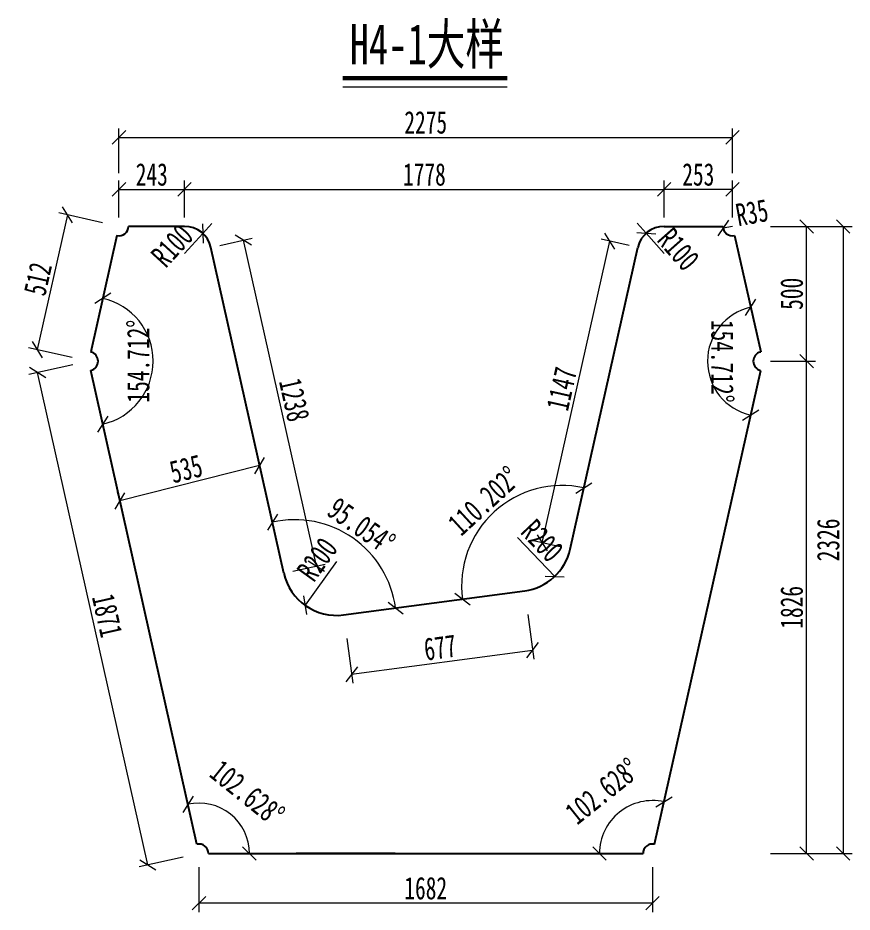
# Model space of a CAD drawing. Header units: millimetres. Extents: x -411717 to -116098, y 0 to 693159.
# Drawn here: x -161698 to -158604, y 304422 to 307739 of the extents above; entities that cross this region are included whole.
import ezdxf

# ---------------------------------------------------------------- set-up
doc = ezdxf.new("R2010")
doc.units = ezdxf.units.MM
doc.header["$LTSCALE"] = 2
doc.header["$PDMODE"] = 3
doc.header["$PDSIZE"] = -10
doc.layers.get('Defpoints').update_dxf_attribs({"color": 8, "lineweight": 9})
for name, color, linetype, lineweight in [('加粗线', 6, 'Continuous', 25), ('标注', 4, 'Continuous', 13), ('细线', 4, 'Continuous', 15), ('钢板粗线', 1, 'Continuous', 25)]:
    doc.layers.add(name, color=color, linetype=linetype, lineweight=lineweight)
doc.styles.add('111', font='仿宋_GB2312.ttf', dxfattribs={"width": 0.7})
doc.styles.get("Standard").update_dxf_attribs({"font": '仿宋_GB2312.ttf'})
doc.dimstyles.new('200', dxfattribs={"dimscale": 0, "dimtxt": 2.5, "dimasz": 1.5, "dimexe": 1, "dimexo": 1, "dimgap": 0.4, "dimtad": 1, "dimdec": 0, "dimdsep": 46, "dimtxsty": '111', "dimblk": 'OBLIQUE', "dimcen": 0, "dimclrd": 256, "dimclre": 256, "dimclrt": 256, "dimadec": 1, "dimazin": 2, "dimtfac": 1, "dimtdec": 0, "dimtmove": 2, "dimatfit": 3, "dimfxl": 4, "dimfxlon": 1, "dimtolj": 1, "dimlwd": -1, "dimlwe": -1, "dimarcsym": 0})

# ---------------------------------------------------------------- blocks, each defined once
blk = doc.blocks.new('_Oblique')
at = {"color": 0, "linetype": 'ByBlock', "lineweight": -2}
blk.add_line((-0.5, -0.5), (0.5, 0.5), dxfattribs=at)
blk = doc.blocks.new('*D1566')
at = {"layer": 'Defpoints', "color": 0, "transparency": 16777216}
for p in [(-161026.4, 304639.1), (-159344.6, 304639.1), (-161026.4, 304454.9)]:
    blk.add_point(p, dxfattribs=at)
at = {"layer": '标注', "transparency": 16777216}
for p, q in [((-161026.4, 304588.2), (-161026.4, 304421.5)), ((-159344.6, 304588.2), (-159344.6, 304421.5)), ((-159344.6, 304454.9), (-161026.4, 304454.9))]:
    blk.add_line(p, q, dxfattribs=at)
at = {"layer": '标注', "transparency": 16777216, "xscale": 49.99999999999987, "yscale": 49.99999999999987, "zscale": 49.99999999999987, "rotation": 180}
blk.add_blockref('_Oblique', (-161026.4, 304454.9), dxfattribs=at)
at = {"layer": '标注', "transparency": 16777216, "xscale": 49.99999999999987, "yscale": 49.99999999999987, "zscale": 49.99999999999987}
blk.add_blockref('_Oblique', (-159344.6, 304454.9), dxfattribs=at)
at = {"layer": '标注', "transparency": 16777216, "insert": (-160185.5, 304509.9), "char_height": 83.33, "attachment_point": 5, "style": '111'}
blk.add_mtext('\\A1;1682', dxfattribs=at)
blk = doc.blocks.new('*D1573')
at = {"layer": 'Defpoints', "color": 0, "transparency": 16777216}
for p in [(-161435.5, 306465.1), (-161624.8, 306422.7), (-161026.4, 304639.1)]:
    blk.add_point(p, dxfattribs=at)
at = {"layer": '标注', "transparency": 16777216}
for p, q in [((-161494.7, 306451.9), (-161657.3, 306415.5)), ((-161215.7, 304596.7), (-161624.8, 306422.7)), ((-161085.6, 304625.9), (-161248.2, 304589.4))]:
    blk.add_line(p, q, dxfattribs=at)
at = {"layer": '标注', "transparency": 16777216, "xscale": 50.00000221247003, "yscale": 50.00000221247003, "zscale": 50.00000221247003}
for p, rotation in [((-161624.8, 306422.7), 102.6275899767344), ((-161215.7, 304596.7), 282.6275899767344)]:
    blk.add_blockref('_Oblique', p, dxfattribs=dict(at, rotation=rotation))
at = {"layer": '标注', "transparency": 16777216, "insert": (-161366.6, 305521.8), "char_height": 83.33, "attachment_point": 5, "rotation": 282.6276, "style": '111'}
blk.add_mtext('\\A1;1871', dxfattribs=at)
blk = doc.blocks.new('*D1565')
at = {"layer": 'Defpoints', "color": 0, "transparency": 16777216}
for p in [(-159261.5, 306465.1), (-158772.9, 306465.1), (-159401.9, 304639.1)]:
    blk.add_point(p, dxfattribs=at)
at = {"layer": '标注', "transparency": 16777216}
for p, q in [((-158906.2, 306465.1), (-158739.5, 306465.1)), ((-158772.9, 304639.1), (-158772.9, 306465.1)), ((-158906.2, 304639.1), (-158739.5, 304639.1))]:
    blk.add_line(p, q, dxfattribs=at)
at = {"layer": '标注', "transparency": 16777216, "xscale": 50.00000221247003, "yscale": 50.00000221247003, "zscale": 50.00000221247003}
for p, rotation in [((-158772.9, 306465.1), 90), ((-158772.9, 304639.1), 270)]:
    blk.add_blockref('_Oblique', p, dxfattribs=dict(at, rotation=rotation))
at = {"layer": '标注', "transparency": 16777216, "insert": (-158827.9, 305552.1), "char_height": 83.33, "attachment_point": 5, "rotation": 90, "style": '111'}
blk.add_mtext('\\A1;1826', dxfattribs=at)
blk = doc.blocks.new('*D1569')
at = {"layer": 'Defpoints', "color": 0, "transparency": 16777216}
for p in [(-161012.2, 306938.9), (-161079.8, 306865.1)]:
    blk.add_point(p, dxfattribs=at)
at = {"layer": '标注', "transparency": 16777216}
for p, q in [((-161012.2, 306938.9), (-160978.5, 306975.8)), ((-161079.8, 306865.1), (-161012.2, 306938.9))]:
    blk.add_line(p, q, dxfattribs=at)
at = {"layer": '标注', "transparency": 16777216, "xscale": 50.00000221247003, "yscale": 50.00000221247003, "zscale": 50.00000221247003, "rotation": 227.5331288848067}
blk.add_blockref('_Oblique', (-161012.2, 306938.9), dxfattribs=at)
at = {"layer": '标注', "transparency": 16777216, "insert": (-161126, 306893.6), "char_height": 83.33, "attachment_point": 5, "rotation": 47.5331, "style": '111'}
blk.add_mtext('\\A1;R100', dxfattribs=at)
blk = doc.blocks.new('*D1570')
at = {"layer": 'Defpoints', "color": 0, "transparency": 16777216}
for p in [(-159367.6, 306940), (-159301.3, 306865.1)]:
    blk.add_point(p, dxfattribs=at)
at = {"layer": '标注', "transparency": 16777216}
for p, q in [((-159367.6, 306940), (-159400.7, 306977.5)), ((-159301.3, 306865.1), (-159367.6, 306940))]:
    blk.add_line(p, q, dxfattribs=at)
at = {"layer": '标注', "transparency": 16777216, "xscale": 50.00000221247003, "yscale": 50.00000221247003, "zscale": 50.00000221247003, "rotation": 311.4985767444025}
blk.add_blockref('_Oblique', (-159367.6, 306940), dxfattribs=at)
at = {"layer": '标注', "transparency": 16777216, "insert": (-159248.5, 306880.1), "char_height": 83.33, "attachment_point": 5, "rotation": 311.4986, "style": '111'}
blk.add_mtext('\\A1;R100', dxfattribs=at)
blk = doc.blocks.new('*D1571')
at = {"layer": 'Defpoints', "color": 0, "transparency": 16777216}
for p in [(-159844.8, 305811.5), (-159707.2, 305666.4)]:
    blk.add_point(p, dxfattribs=at)
at = {"layer": '标注', "transparency": 16777216}
blk.add_line((-159844.8, 305811.5), (-159707.2, 305666.4), dxfattribs=at)
at = {"layer": '标注', "transparency": 16777216, "xscale": 50.00000221247003, "yscale": 50.00000221247003, "zscale": 50.00000221247003, "rotation": 313.4880871971172}
blk.add_blockref('_Oblique', (-159707.2, 305666.4), dxfattribs=at)
at = {"layer": '标注', "transparency": 16777216, "insert": (-159753.2, 305799.2), "char_height": 83.33, "attachment_point": 5, "rotation": 313.4881, "style": '111'}
blk.add_mtext('\\A1;R200', dxfattribs=at)
blk = doc.blocks.new('*D1572')
at = {"layer": 'Defpoints', "color": 0, "transparency": 16777216}
for p in [(-160516.3, 305722.3), (-160633.1, 305560)]:
    blk.add_point(p, dxfattribs=at)
at = {"layer": '标注', "transparency": 16777216}
blk.add_line((-160516.3, 305722.3), (-160633.1, 305560), dxfattribs=at)
at = {"layer": '标注', "transparency": 16777216, "xscale": 50.00000221247003, "yscale": 50.00000221247003, "zscale": 50.00000221247003, "rotation": 234.2435321067233}
blk.add_blockref('_Oblique', (-160633.1, 305560), dxfattribs=at)
at = {"layer": '标注', "transparency": 16777216, "insert": (-160587.5, 305729.9), "char_height": 83.33, "attachment_point": 5, "rotation": 54.2435, "style": '111'}
blk.add_mtext('\\A1;R200', dxfattribs=at)
blk = doc.blocks.new('*D1567')
at = {"layer": 'Defpoints', "color": 0, "transparency": 16777216}
for p in [(-159082.9, 306965.1), (-158772.9, 306965.1), (-158935.5, 306465.1)]:
    blk.add_point(p, dxfattribs=at)
at = {"layer": '标注', "transparency": 16777216}
for p, q in [((-158906.2, 306965.1), (-158739.5, 306965.1)), ((-158772.9, 306465.1), (-158772.9, 306965.1)), ((-158902.2, 306465.1), (-158739.5, 306465.1))]:
    blk.add_line(p, q, dxfattribs=at)
at = {"layer": '标注', "transparency": 16777216, "xscale": 50.00000221247003, "yscale": 50.00000221247003, "zscale": 50.00000221247003}
for p, rotation in [((-158772.9, 306965.1), 90), ((-158772.9, 306465.1), 270)]:
    blk.add_blockref('_Oblique', p, dxfattribs=dict(at, rotation=rotation))
at = {"layer": '标注', "transparency": 16777216, "insert": (-158827.9, 306715.1), "char_height": 83.33, "attachment_point": 5, "rotation": 90, "style": '111'}
blk.add_mtext('\\A1;500', dxfattribs=at)
blk = doc.blocks.new('*D1568')
at = {"layer": 'Defpoints', "color": 0, "transparency": 16777216}
for p in [(-160794.5, 306049.4), (-161320.2, 305946.7), (-161313, 305918.3)]:
    blk.add_point(p, dxfattribs=at)
at = {"layer": '标注', "transparency": 16777216}
for p, q in [((-160801.7, 306077.8), (-160809.9, 306110.1)), ((-160801.7, 306077.8), (-161320.2, 305946.7)), ((-161320.2, 305946.7), (-161328.4, 305979))]:
    blk.add_line(p, q, dxfattribs=at)
at = {"layer": '标注', "transparency": 16777216, "xscale": 50.00000221247003, "yscale": 50.00000221247003, "zscale": 50.00000221247003}
for p, rotation in [((-160801.7, 306077.8), 14.18999513498081), ((-161320.2, 305946.7), 194.1899951349808)]:
    blk.add_blockref('_Oblique', p, dxfattribs=dict(at, rotation=rotation))
at = {"layer": '标注', "transparency": 16777216, "insert": (-161074.4, 306065.6), "char_height": 83.33, "attachment_point": 5, "rotation": 14.19, "style": '111'}
blk.add_mtext('\\A1;535', dxfattribs=at)
blk = doc.blocks.new('*D1574')
at = {"layer": 'Defpoints', "color": 0, "transparency": 16777216}
for p in [(-161079.8, 307102.4), (-161323.2, 306965.1), (-161079.8, 306965.1)]:
    blk.add_point(p, dxfattribs=at)
at = {"layer": '标注', "transparency": 16777216}
for p, q in [((-161323.2, 306998.5), (-161323.2, 307135.7)), ((-161079.8, 306998.5), (-161079.8, 307135.7)), ((-161323.2, 307102.4), (-161079.8, 307102.4))]:
    blk.add_line(p, q, dxfattribs=at)
at = {"layer": '标注', "transparency": 16777216, "xscale": 50.00000221247003, "yscale": 50.00000221247003, "zscale": 50.00000221247003, "rotation": 180}
blk.add_blockref('_Oblique', (-161323.2, 307102.4), dxfattribs=at)
at = {"layer": '标注', "transparency": 16777216, "xscale": 50.00000221247003, "yscale": 50.00000221247003, "zscale": 50.00000221247003}
blk.add_blockref('_Oblique', (-161079.8, 307102.4), dxfattribs=at)
at = {"layer": '标注', "transparency": 16777216, "insert": (-161201.5, 307157.4), "char_height": 83.33, "attachment_point": 5, "style": '111'}
blk.add_mtext('\\A1;243', dxfattribs=at)
blk = doc.blocks.new('*D1575')
at = {"layer": 'Defpoints', "color": 0, "transparency": 16777216}
for p in [(-160982.2, 306887), (-160591.2, 305705.5), (-160711.4, 305678.5)]:
    blk.add_point(p, dxfattribs=at)
at = {"layer": '标注', "transparency": 16777216}
for p, q in [((-160949.7, 306894.3), (-160829.4, 306921.2)), ((-160862, 306913.9), (-160591.2, 305705.5)), ((-160678.9, 305685.8), (-160558.7, 305712.7))]:
    blk.add_line(p, q, dxfattribs=at)
at = {"layer": '标注', "transparency": 16777216, "xscale": 50.00000221247003, "yscale": 50.00000221247003, "zscale": 50.00000221247003}
for p, rotation in [((-160862, 306913.9), 102.6275889145996), ((-160591.2, 305705.5), 282.6275889145996)]:
    blk.add_blockref('_Oblique', p, dxfattribs=dict(at, rotation=rotation))
at = {"layer": '标注', "transparency": 16777216, "insert": (-160672.9, 306321.7), "char_height": 83.33, "attachment_point": 5, "rotation": 282.6276, "style": '111'}
blk.add_mtext('\\A1;1238', dxfattribs=at)
blk = doc.blocks.new('*D1576')
at = {"layer": 'Defpoints', "color": 0, "transparency": 16777216}
for p in [(-159502.7, 306910.3), (-159398.9, 306887), (-159649.6, 305767.8)]:
    blk.add_point(p, dxfattribs=at)
at = {"layer": '标注', "transparency": 16777216}
for p, q in [((-159753.5, 305791.1), (-159502.7, 306910.3)), ((-159431.4, 306894.3), (-159535.3, 306917.6)), ((-159682.2, 305775.1), (-159786, 305798.4))]:
    blk.add_line(p, q, dxfattribs=at)
at = {"layer": '标注', "transparency": 16777216, "xscale": 50.00000221247003, "yscale": 50.00000221247003, "zscale": 50.00000221247003}
for p, rotation in [((-159502.7, 306910.3), 77.37241002326955), ((-159753.5, 305791.1), 257.3724100232695)]:
    blk.add_blockref('_Oblique', p, dxfattribs=dict(at, rotation=rotation))
at = {"layer": '标注', "transparency": 16777216, "insert": (-159681.8, 306362.7), "char_height": 83.33, "attachment_point": 5, "rotation": 77.3724, "style": '111'}
blk.add_mtext('\\A1;1147', dxfattribs=at)
blk = doc.blocks.new('*D1577')
at = {"layer": 'Defpoints', "color": 0, "transparency": 16777216}
for p in [(-159301.3, 307102.4), (-159301.3, 306965.1), (-159047.9, 306965.1)]:
    blk.add_point(p, dxfattribs=at)
at = {"layer": '标注', "transparency": 16777216}
for p, q in [((-159301.3, 306998.5), (-159301.3, 307135.7)), ((-159047.9, 306998.5), (-159047.9, 307135.7)), ((-159047.9, 307102.4), (-159301.3, 307102.4))]:
    blk.add_line(p, q, dxfattribs=at)
at = {"layer": '标注', "transparency": 16777216, "xscale": 50.00000221247003, "yscale": 50.00000221247003, "zscale": 50.00000221247003, "rotation": 180}
blk.add_blockref('_Oblique', (-159301.3, 307102.4), dxfattribs=at)
at = {"layer": '标注', "transparency": 16777216, "xscale": 50.00000221247003, "yscale": 50.00000221247003, "zscale": 50.00000221247003}
blk.add_blockref('_Oblique', (-159047.9, 307102.4), dxfattribs=at)
at = {"layer": '标注', "transparency": 16777216, "insert": (-159174.6, 307157.4), "char_height": 83.33, "attachment_point": 5, "style": '111'}
blk.add_mtext('\\A1;253', dxfattribs=at)
blk = doc.blocks.new('*D1578')
at = {"layer": 'Defpoints', "color": 0, "transparency": 16777216}
for p in [(-159818.4, 305613.3), (-160489.9, 305524), (-159789.2, 305393)]:
    blk.add_point(p, dxfattribs=at)
at = {"layer": '标注', "transparency": 16777216}
for p, q in [((-159806.7, 305525.2), (-159784.8, 305360)), ((-160478.2, 305435.9), (-160456.2, 305270.7)), ((-160460.6, 305303.8), (-159789.2, 305393))]:
    blk.add_line(p, q, dxfattribs=at)
at = {"layer": '标注', "transparency": 16777216, "xscale": 50.00000221247003, "yscale": 50.00000221247003, "zscale": 50.00000221247003}
for p, rotation in [((-159789.2, 305393), 7.574000001277033), ((-160460.6, 305303.8), 187.574000001277)]:
    blk.add_blockref('_Oblique', p, dxfattribs=dict(at, rotation=rotation))
at = {"layer": '标注', "transparency": 16777216, "insert": (-160132.1, 305402.9), "char_height": 83.33, "attachment_point": 5, "rotation": 7.574, "style": '111'}
blk.add_mtext('\\A1;677', dxfattribs=at)
blk = doc.blocks.new('*D1579')
at = {"layer": 'Defpoints', "color": 0, "transparency": 16777216}
for p in [(-160982.2, 306887), (-160379.2, 305738.7), (-160711.4, 305678.5), (-159818.4, 305613.3), (-160489.9, 305524)]:
    blk.add_point(p, dxfattribs=at)
at = {"layer": '标注', "transparency": 16777216}
blk.add_arc((-160671.4, 305499.9), 377.4, 7.574, 102.6276, dxfattribs=at)
at = {"layer": '标注', "transparency": 16777216, "xscale": 50.00000221247003, "yscale": 50.00000221247003, "zscale": 50.00000221247003}
for p, rotation in [((-160753.9, 305868.1), 192.6275889145999), ((-160297.3, 305549.6), 277.5740000012781)]:
    blk.add_blockref('_Oblique', p, dxfattribs=dict(at, rotation=rotation))
at = {"layer": '标注', "transparency": 16777216, "insert": (-160424, 305854.5), "char_height": 83.333, "attachment_point": 5, "rotation": 325.1008, "style": '111'}
blk.add_mtext('\\A1;95.054°', dxfattribs=at)
blk = doc.blocks.new('*D1580')
at = {"layer": 'Defpoints', "color": 0, "transparency": 16777216}
for p in [(-159398.9, 306887), (-159832.2, 305971.6), (-159649.6, 305767.8), (-159818.4, 305613.3), (-160489.9, 305524)]:
    blk.add_point(p, dxfattribs=at)
at = {"layer": '标注', "transparency": 16777216}
blk.add_arc((-159680.1, 305631.7), 372.4, 77.3724, 187.574, dxfattribs=at)
at = {"layer": '标注', "transparency": 16777216, "xscale": 50.00000221247003, "yscale": 50.00000221247003, "zscale": 50.00000221247003}
for p, rotation in [((-159598.7, 305995.1), 347.3724100232698), ((-160049.3, 305582.6), 277.5740000012745)]:
    blk.add_blockref('_Oblique', p, dxfattribs=dict(at, rotation=rotation))
at = {"layer": '标注', "transparency": 16777216, "insert": (-159968.8, 305946.9), "char_height": 83.333, "attachment_point": 5, "rotation": 42.4732, "style": '111'}
blk.add_mtext('\\A1;110.202°', dxfattribs=at)
blk = doc.blocks.new('*D1581')
at = {"layer": 'Defpoints', "color": 0, "transparency": 16777216}
for p in [(-161330.9, 306931), (-161427.9, 306499.3), (-161427.9, 306431), (-161220.4, 306361.1), (-161034.1, 304673.3)]:
    blk.add_point(p, dxfattribs=at)
at = {"layer": '标注', "transparency": 16777216}
blk.add_arc((-161435.5, 306465.1), 239, 282.6276, 77.3393, dxfattribs=at)
at = {"layer": '标注', "transparency": 16777216, "xscale": 50.00000221247003, "yscale": 50.00000221247003, "zscale": 50.00000221247003}
for p, rotation in [((-161383.2, 306698.3), 167.3393013371551), ((-161383.3, 306231.9), 192.6275899767388)]:
    blk.add_blockref('_Oblique', p, dxfattribs=dict(at, rotation=rotation))
at = {"layer": '标注', "transparency": 16777216, "insert": (-161251.5, 306465.1), "char_height": 83.333, "attachment_point": 5, "rotation": 89.9834, "style": '111'}
blk.add_mtext('\\A1;154.712°', dxfattribs=at)
blk = doc.blocks.new('*D1582')
at = {"layer": 'Defpoints', "color": 0, "transparency": 16777216}
for p in [(-159040.2, 306931), (-159120.1, 306554.2), (-158943.2, 306499.3), (-158943.2, 306431), (-159337, 304673.3)]:
    blk.add_point(p, dxfattribs=at)
at = {"layer": '标注', "transparency": 16777216}
blk.add_arc((-158935.5, 306465.1), 204.9, 102.6607, 257.3724, dxfattribs=at)
at = {"layer": '标注', "transparency": 16777216, "xscale": 50.00000221247003, "yscale": 50.00000221247003, "zscale": 50.00000221247003}
for p, rotation in [((-158980.4, 306665.1), 12.66069866284323), ((-158980.3, 306265.2), 347.3724100232689)]:
    blk.add_blockref('_Oblique', p, dxfattribs=dict(at, rotation=rotation))
at = {"layer": '标注', "transparency": 16777216, "insert": (-159085.4, 306465.1), "char_height": 83.333, "attachment_point": 5, "rotation": 270.0166, "style": '111'}
blk.add_mtext('\\A1;154.712°', dxfattribs=at)
blk = doc.blocks.new('*D1589')
at = {"layer": 'Defpoints', "color": 0, "transparency": 16777216}
for p in [(-159301.3, 307102.4), (-161079.8, 306965.1), (-159301.3, 306965.1)]:
    blk.add_point(p, dxfattribs=at)
at = {"layer": '标注', "transparency": 16777216}
for p, q in [((-161079.8, 306998.5), (-161079.8, 307135.7)), ((-159301.3, 306998.5), (-159301.3, 307135.7)), ((-161079.8, 307102.4), (-159301.3, 307102.4))]:
    blk.add_line(p, q, dxfattribs=at)
at = {"layer": '标注', "transparency": 16777216, "xscale": 50.00000221247004, "yscale": 50.00000221247004, "zscale": 50.00000221247004, "rotation": 180}
blk.add_blockref('_Oblique', (-161079.8, 307102.4), dxfattribs=at)
at = {"layer": '标注', "transparency": 16777216, "xscale": 50.00000221247004, "yscale": 50.00000221247004, "zscale": 50.00000221247004}
blk.add_blockref('_Oblique', (-159301.3, 307102.4), dxfattribs=at)
at = {"layer": '标注', "transparency": 16777216, "insert": (-160190.5, 307157.4), "char_height": 83.33, "attachment_point": 5, "style": '111'}
blk.add_mtext('\\A1;1778', dxfattribs=at)
blk = doc.blocks.new('*D1611')
at = {"layer": 'Defpoints', "color": 0, "transparency": 16777216}
for p in [(-161427.9, 306431), (-160871.9, 304744.2), (-161034.1, 304673.3), (-160991.4, 304639.1), (-159379.6, 304639.1)]:
    blk.add_point(p, dxfattribs=at)
at = {"layer": '标注', "transparency": 16777216}
blk.add_arc((-161026.4, 304639.1), 186.9, 0, 102.6276, dxfattribs=at)
at = {"layer": '标注', "transparency": 16777216, "xscale": 50.00000221247004, "yscale": 50.00000221247004, "zscale": 50.00000221247004}
for p, rotation in [((-161067.3, 304821.5), 192.6275899767396), ((-160839.6, 304639.1), 270.0000000000002)]:
    blk.add_blockref('_Oblique', p, dxfattribs=dict(at, rotation=rotation))
at = {"layer": '标注', "transparency": 16777216, "insert": (-160847.1, 304863.1), "char_height": 83.333, "attachment_point": 5, "rotation": 321.3138, "style": '111'}
blk.add_mtext('\\A1;102.628°', dxfattribs=at)
blk = doc.blocks.new('*D1612')
at = {"layer": 'Defpoints', "color": 0, "transparency": 16777216}
for p in [(-158943.2, 306431), (-159416.8, 304821.6), (-159337, 304673.3), (-160991.4, 304639.1), (-159379.6, 304639.1)]:
    blk.add_point(p, dxfattribs=at)
at = {"layer": '标注', "transparency": 16777216}
blk.add_arc((-159344.6, 304639.1), 196.2, 77.3724, 180, dxfattribs=at)
at = {"layer": '标注', "transparency": 16777216, "xscale": 50.00000221247004, "yscale": 50.00000221247004, "zscale": 50.00000221247004}
for p, rotation in [((-159301.7, 304830.6), 347.3724100232698), ((-159540.8, 304639.1), 269.9999999999978)]:
    blk.add_blockref('_Oblique', p, dxfattribs=dict(at, rotation=rotation))
at = {"layer": '标注', "transparency": 16777216, "insert": (-159529.8, 304870.3), "char_height": 83.333, "attachment_point": 5, "rotation": 38.6862, "style": '111'}
blk.add_mtext('\\A1;102.628°', dxfattribs=at)
blk = doc.blocks.new('*D1621')
at = {"layer": 'Defpoints', "color": 0, "transparency": 16777216}
for p in [(-159047.9, 306965.1), (-159483.4, 304639.1), (-158637.5, 304639.1)]:
    blk.add_point(p, dxfattribs=at)
at = {"layer": '标注', "transparency": 16777216}
for p, q in [((-158770.8, 306965.1), (-158604.1, 306965.1)), ((-158637.5, 306965.1), (-158637.5, 304639.1)), ((-158770.8, 304639.1), (-158604.1, 304639.1))]:
    blk.add_line(p, q, dxfattribs=at)
at = {"layer": '标注', "transparency": 16777216, "xscale": 50.00000221247003, "yscale": 50.00000221247003, "zscale": 50.00000221247003}
for p, rotation in [((-158637.5, 306965.1), 90), ((-158637.5, 304639.1), 270)]:
    blk.add_blockref('_Oblique', p, dxfattribs=dict(at, rotation=rotation))
at = {"layer": '标注', "transparency": 16777216, "insert": (-158692.5, 305802.1), "char_height": 83.33, "attachment_point": 5, "rotation": 90, "style": '111'}
blk.add_mtext('\\A1;2326', dxfattribs=at)
blk = doc.blocks.new('*D1819')
at = {"layer": 'Defpoints', "color": 0, "transparency": 16777216}
for p in [(-159047.9, 307295.5), (-161323.2, 306965.1), (-159047.9, 306965.1)]:
    blk.add_point(p, dxfattribs=at)
at = {"layer": '标注', "transparency": 16777216}
for p, q in [((-161323.2, 307162.2), (-161323.2, 307328.8)), ((-159047.9, 307162.2), (-159047.9, 307328.8)), ((-161323.2, 307295.5), (-159047.9, 307295.5))]:
    blk.add_line(p, q, dxfattribs=at)
at = {"layer": '标注', "transparency": 16777216, "xscale": 50.00000221246997, "yscale": 50.00000221246997, "zscale": 50.00000221246997, "rotation": 180}
blk.add_blockref('_Oblique', (-161323.2, 307295.5), dxfattribs=at)
at = {"layer": '标注', "transparency": 16777216, "xscale": 50.00000221246997, "yscale": 50.00000221246997, "zscale": 50.00000221246997}
blk.add_blockref('_Oblique', (-159047.9, 307295.5), dxfattribs=at)
at = {"layer": '标注', "transparency": 16777216, "insert": (-160185.5, 307350.5), "char_height": 83.33, "attachment_point": 5, "style": '111'}
blk.add_mtext('\\A1;2275', dxfattribs=at)
blk = doc.blocks.new('*D1824')
at = {"layer": 'Defpoints', "color": 0, "transparency": 16777216}
for p in [(-161323.2, 306965.1), (-161626.5, 306508), (-161435.5, 306465.1)]:
    blk.add_point(p, dxfattribs=at)
at = {"layer": '标注', "transparency": 16777216}
for p, q in [((-161514.1, 307008), (-161626.5, 306508)), ((-161384, 306978.8), (-161546.7, 307015.3)), ((-161496.4, 306478.8), (-161659, 306515.3))]:
    blk.add_line(p, q, dxfattribs=at)
at = {"layer": '标注', "transparency": 16777216, "xscale": 50.00000221247003, "yscale": 50.00000221247003, "zscale": 50.00000221247003}
for p, rotation in [((-161514.1, 307008), 77.3393013371479), ((-161626.5, 306508), 257.3393013371479)]:
    blk.add_blockref('_Oblique', p, dxfattribs=dict(at, rotation=rotation))
at = {"layer": '标注', "transparency": 16777216, "insert": (-161624, 306770.1), "char_height": 83.33, "attachment_point": 5, "rotation": 77.3393, "style": '111'}
blk.add_mtext('\\A1;512', dxfattribs=at)
blk = doc.blocks.new('*D1828')
at = {"layer": 'Defpoints', "color": 0, "transparency": 16777216}
for p in [(-159047.9, 306965.1), (-159082.3, 306958.9)]:
    blk.add_point(p, dxfattribs=at)
at = {"layer": '标注', "transparency": 16777216}
blk.add_line((-159047.9, 306965.1), (-159082.3, 306958.9), dxfattribs=at)
at = {"layer": '标注', "transparency": 16777216, "xscale": 50.00000221246997, "yscale": 50.00000221246997, "zscale": 50.00000221246997, "rotation": 190.2347394233801}
blk.add_blockref('_Oblique', (-159082.3, 306958.9), dxfattribs=at)
at = {"layer": '标注', "transparency": 16777216, "insert": (-158975.3, 307016.2), "char_height": 83.33, "attachment_point": 5, "rotation": 10.2347, "style": '111'}
blk.add_mtext('\\A1;R35', dxfattribs=at)

msp = doc.modelspace()

# ---------------------------------------------------------------- linework, layer by layer
at = {"layer": '加粗线', "ltscale": 100, "const_width": 16.7}
msp.add_lwpolyline([(-160493, 307515.2), (-159883.4, 307515.2)], dxfattribs=at)
at = {"layer": '细线', "ltscale": 100, "const_width": 5}
msp.add_lwpolyline([(-160493, 307481.8), (-159883.4, 307481.8)], dxfattribs=at)
at = {"layer": '钢板粗线'}
for p, q in [((-161079.8, 306965.1), (-161288.2, 306965.1)), ((-159301.3, 306965.1), (-159082.9, 306965.1)), ((-161330.9, 306931), (-161427.9, 306499.3)), ((-159040.2, 306931), (-158943.2, 306499.3)), ((-160711.4, 305678.5), (-160982.2, 306887)), ((-159649.6, 305767.8), (-159398.9, 306887)), ((-161034.1, 304673.3), (-161427.9, 306431)), ((-159337, 304673.3), (-158943.2, 306431)), ((-160489.9, 305524), (-159818.4, 305613.3)), ((-160991.4, 304639.1), (-159379.6, 304639.1)), ((-160298.9, 304639.1), (-160665.8, 304639.1))]:
    msp.add_line(p, q, dxfattribs=at)
for centre, radius, start, end in [((-161323.2, 306965.1), 35, 257.3393, 360), ((-161079.8, 306865.1), 100, 12.6276, 90), ((-159301.3, 306865.1), 100, 90, 167.3724), ((-159047.9, 306965.1), 35, 180, 282.6607), ((-161435.5, 306465.1), 35, 284.0362, 75.9638), ((-158935.5, 306465.1), 35, 104.0362, 255.9638), ((-159844.8, 305811.5), 200, 277.574, 347.3724), ((-160516.3, 305722.3), 200, 192.6276, 277.574), ((-161026.4, 304639.1), 35, 360, 102.6276), ((-159344.6, 304639.1), 35, 77.3724, 180)]:
    msp.add_arc(centre, radius, start, end, dxfattribs=at)

# ---------------------------------------------------------------- texts
at = {"width": 0.7}
msp.add_text('H4-1大样', height=150, dxfattribs=at).set_placement((-160467.4, 307566.2))

# ---------------------------------------------------------------- dimensions: what is measured, and where the dimension line sits
at = {"layer": '标注'}
for base, p1, p2, override, picture, middle in [((-159047.9, 307295.5), (-161323.2, 306965.1), (-159047.9, 306965.1), {"dimscale": 33.333335, "dimadec": 4, "dimarcsym": 1}, '*D1819', (-160185.5, 307350.5)), ((-161079.8, 307102.4), (-161323.2, 306965.1), (-161079.8, 306965.1), {"dimscale": 33.333335, "dimadec": 3, "dimarcsym": 1}, '*D1574', (-161201.5, 307157.4)), ((-159301.3233, 307102.3942), (-161079.7593, 306965.1407), (-159301.3233, 306965.1407), {"dimscale": 33.333335, "dimadec": 3, "dimarcsym": 1}, '*D1589', (-160190.5413, 307157.3942)), ((-159301.3, 307102.4), (-159047.9, 306965.1), (-159301.3, 306965.1), {"dimscale": 33.333335, "dimadec": 3, "dimarcsym": 1}, '*D1577', (-159174.6, 307157.4)), ((-161026.4, 304454.9), (-159344.6, 304639.1), (-161026.4, 304639.1), {"dimscale": 33.333333, "dimadec": 3, "dimarcsym": 1}, '*D1566', (-160185.5, 304509.9))]:
    dim = msp.add_linear_dim(base=base, p1=p1, p2=p2, dimstyle='200', override=override, dxfattribs=at)
    dim.commit()
    dim.dimension.update_dxf_attribs({"geometry": picture, "text_midpoint": middle})
for center, mpoint, override, picture, middle in [((-159047.9, 306965.1), (-159082.3, 306958.9), {"dimscale": 33.333335, "dimadec": 4, "dimarcsym": 1}, '*D1828', (-158975.3, 307016.2)), ((-161079.8, 306865.1), (-161012.2, 306938.9), {"dimscale": 33.333335, "dimadec": 3, "dimarcsym": 1}, '*D1569', (-161126, 306893.6)), ((-159301.3, 306865.1), (-159367.6, 306940), {"dimscale": 33.333335, "dimadec": 3, "dimarcsym": 1}, '*D1570', (-159248.5, 306880.1)), ((-159844.8, 305811.5), (-159707.2, 305666.4), {"dimscale": 33.333335, "dimadec": 3, "dimarcsym": 1}, '*D1571', (-159753.2, 305799.2)), ((-160516.3, 305722.3), (-160633.1, 305560), {"dimscale": 33.333335, "dimadec": 3, "dimarcsym": 1}, '*D1572', (-160587.5, 305729.9))]:
    dim = msp.add_radius_dim(center=center, mpoint=mpoint, dimstyle='200', override=override, dxfattribs=at)
    dim.commit()
    dim.dimension.update_dxf_attribs({"geometry": picture, "text_midpoint": middle, "dimtype": 164})
for p1, p2, distance, picture, middle in [((-161323.2, 306965.1), (-161435.5, 306465.1), -195.7, '*D1824', (-161624, 306770.1)), ((-160982.2, 306887), (-160711.4, 305678.5), 123.2, '*D1575', (-160672.9, 306321.7)), ((-159649.6, 305767.8), (-159398.9, 306887), 106.4, '*D1576', (-159681.8, 306362.7)), ((-161026.4, 304639.1), (-161435.5, 306465.1), 193.9, '*D1573', (-161366.6, 305521.8)), ((-160794.5, 306049.4), (-161313, 305918.3), -29.3, '*D1568', (-161074.4, 306065.6)), ((-160489.9, 305524), (-159818.4, 305613.3), -222.2, '*D1578', (-160132.1, 305402.9))]:
    dim = msp.add_aligned_dim(p1=p1, p2=p2, distance=distance, dimstyle='200', override={"dimscale": 33.333335, "dimadec": 3, "dimarcsym": 1}, dxfattribs=at)
    dim.commit()
    dim.dimension.update_dxf_attribs({"geometry": picture, "text_midpoint": middle})
for base, p1, p2, angle, picture, middle in [((-158637.5, 304639.1), (-159047.9, 306965.1), (-159483.4, 304639.1), 90, '*D1621', (-158692.5, 305802.1)), ((-158772.9, 306965.1), (-158935.5, 306465.1), (-159082.9, 306965.1), 90, '*D1567', (-158827.9, 306715.1)), ((-158772.9, 306465.1), (-159401.9, 304639.1), (-159261.5, 306465.1), 270, '*D1565', (-158827.9, 305552.1))]:
    dim = msp.add_linear_dim(base=base, p1=p1, p2=p2, angle=angle, dimstyle='200', override={"dimscale": 33.333335, "dimadec": 3, "dimarcsym": 1}, dxfattribs=at)
    dim.commit()
    dim.dimension.update_dxf_attribs({"geometry": picture, "text_midpoint": middle})
for base, line1, line2, picture, middle in [((-161220.3696, 306361.1193), ((-161034.095, 304673.2747), (-161427.8791, 306430.9873)), ((-161330.8822, 306930.9917), (-161427.8594, 306499.2897)), '*D1581', (-161251.5437, 306465.0875)), ((-159120.0631, 306554.223), ((-159336.9661, 304673.2747), (-158943.182, 306430.9873)), ((-159040.1789, 306930.9917), (-158943.2018, 306499.2897)), '*D1582', (-159085.4401, 306465.0974)), ((-160379.183, 305738.6995), ((-160489.9178, 305523.9967), (-159818.4397, 305613.2809)), ((-160711.4414, 305678.5292), (-160982.1782, 306887.002)), '*D1579', (-160424.0152, 305854.5129)), ((-159832.2481, 305971.6142), ((-159649.6387, 305767.8133), (-159398.9045, 306887.002)), ((-160489.9178, 305523.9967), (-159818.4397, 305613.2809)), '*D1580', (-159968.7547, 305946.9347)), ((-160871.9, 304744.2), ((-160991.4, 304639.1), (-159379.6, 304639.1)), ((-161034.1, 304673.3), (-161427.9, 306431)), '*D1611', (-160847.1, 304863.1)), ((-159416.8, 304821.6), ((-159337, 304673.3), (-158943.2, 306431)), ((-160991.4, 304639.1), (-159379.6, 304639.1)), '*D1612', (-159529.8, 304870.3))]:
    dim = msp.add_angular_dim_2l(base=base, line1=line1, line2=line2, dimstyle='200', override={"dimscale": 33.333335, "dimadec": 3, "dimarcsym": 1}, dxfattribs=at)
    dim.commit()
    dim.dimension.update_dxf_attribs({"geometry": picture, "text_midpoint": middle})

doc.saveas('drawing.dxf')
